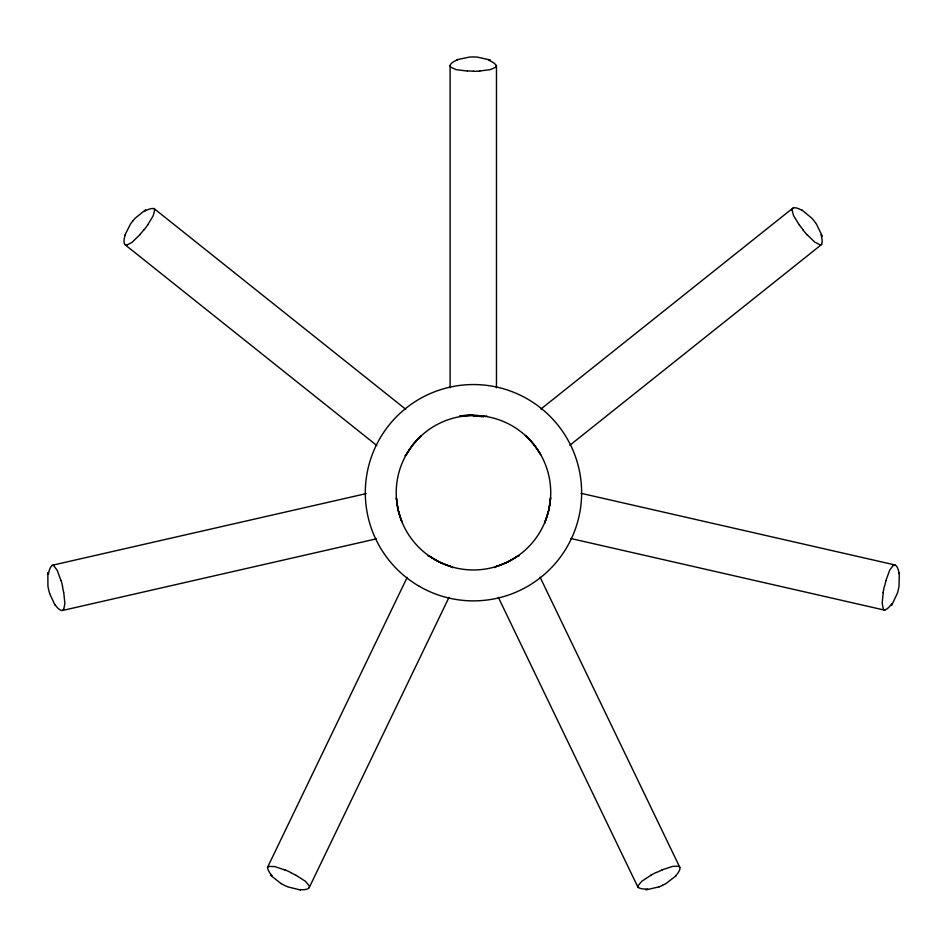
<?xml version="1.0" encoding="UTF-8"?>
<svg xmlns="http://www.w3.org/2000/svg" width="947" height="947" viewBox="0 0 947 947"><rect width="100%" height="100%" fill="white"/><g stroke="black" fill="none" stroke-linecap="round" stroke-linejoin="round"><path stroke-width="1.42" d="M450.109 65.497L450.109 387.808M496.465 65.45L496.465 387.808M792.035 209.891L793.491 215.514L799.244 224.924M47.847 572.485L47.918 585.992A16.075 4.711 77.1 0 0 49.646 593.485M883.243 592.42L882.19 603.31L883.326 608.968M885.954 580.452L889.718 570.094L893.21 565.442M124.673 235.59L130.402 224.19A16.075 4.711 -51.5 0 1 132.675 221.16M545.152 521.537L546.206 518.755A38.129 18.49 -77.1 0 0 550.314 500.785L550.574 497.601L548.834 509.723L545.152 521.537A23.178 11.246 -77.1 0 0 545.271 522.851M638.124 885.634L641.829 881.219L651.003 875.253M267.374 867.689L407.174 577.362M309.148 887.753L448.949 597.474M63.745 609.3L64.87 603.594L63.769 592.633M406.121 454.844L412.951 444.688L421.391 435.644L419.154 437.763A38.211 18.526 -51.4 0 0 407.683 452.193L406.121 454.844A23.178 11.246 -51.4 0 1 405.02 455.578M891.553 605.512L897.342 593.307A16.075 4.711 -77.2 0 0 899.046 585.802L899.295 573.018M147.543 225.078L153.213 215.727L154.645 210.139M139.907 234.69L132.012 242.385L126.851 245.06M676.17 875.703L666.049 883.492A16.075 4.711 -25.8 0 1 662.699 885.232M495.612 67.261L490.345 69.628L479.502 71.025M540.926 409.045L792.923 208.08M569.822 445.279L821.854 244.29M519.039 555.865A23.178 11.246 -25.7 0 0 517.725 556.043L507.154 562.246L495.624 566.72A23.178 11.246 -25.7 0 0 494.677 567.644M517.725 556.043L515.156 557.759A38.211 18.526 -25.7 0 1 498.56 565.785L495.624 566.72M145.731 209.678L135.22 218.165A16.099 4.747 -51.5 0 0 132.758 220.994M662.048 869.914L672.5 866.398L678.312 866.221A40.555 9.008 -31.1 0 1 675.542 875.951M659.1 886.83L645.949 889.908M457.01 59.697L469.511 57.069A16.075 4.711 -0.1 0 1 477.252 57.092L490.416 60.016M268.924 866.422L274.701 866.564L285.083 870.021M51.801 565.371L366.075 493.636M62.159 610.555L376.397 538.831M467.226 71.049L456.288 69.676L450.973 67.308A40.555 9.008 -5.4 0 1 457.697 59.744M300.412 889.979L288.018 886.925A16.075 4.711 25.6 0 1 281.046 883.539M819.901 244.752L814.775 242.124L806.915 234.501M581.067 493.304L895.175 565.004M570.757 538.5L884.9 610.199M452.512 567.715A23.178 11.246 25.7 0 0 451.541 566.791L440.118 562.4L429.417 556.185A23.178 11.246 25.7 0 0 428.115 556.007M451.541 566.791L448.606 565.856A38.211 18.526 25.7 0 1 431.986 557.89L429.417 556.185M296.139 875.324L305.408 881.302L309.16 885.741A40.555 9.008 20.3 0 1 299.82 889.647M281.07 883.575L270.463 875.206M801.754 209.867L811.603 217.999A16.075 4.711 51.4 0 1 816.409 224.072L822.327 236.17M53.754 565.797L57.246 570.402L61.01 580.665M153.757 208.34L405.695 409.246M124.897 244.61L376.788 445.492M54.973 605.109L49.635 593.509M540.086 577.208L679.875 867.488M498.323 597.32L638.136 887.635M396.544 499.898L396.379 497.838L398.19 510.078L401.883 521.761L400.818 518.98A38.129 18.49 77.1 0 1 396.651 501.022M486.876 416.005A23.178 11.246 0 0 1 485.622 416.408A38.922 18.869 0 0 0 461.071 416.431A23.178 11.246 0 0 1 459.816 416.041M473.311 416.041A19.603 3.125 1.6 0 1 483.503 416.846M488.463 60.123A40.78 9.127 6.5 0 1 496.003 67.308M479.727 71.12A18.538 2.841 0.1 0 1 473.476 71.297M473.287 71.084A18.49 2.616 -0.1 0 1 467.439 70.954M459.828 416.195A19.567 4.404 -0.1 0 1 473.121 414.762M144.607 211.276A40.78 9.127 -44.9 0 1 154.929 209.867M147.756 224.96A18.538 2.841 -51.4 0 1 143.991 229.955M143.719 229.967A18.49 2.616 -51.5 0 1 139.967 234.454M126.886 245.001A40.555 9.008 -56.8 0 1 125.122 235.093M48.392 574.356A40.78 9.127 83.6 0 1 53.719 565.406M61.058 580.428A18.538 2.841 77.2 0 1 62.62 586.477M62.455 586.714A18.49 2.616 77.1 0 1 63.627 592.431M63.709 609.241A40.555 9.008 71.7 0 1 54.867 604.435M272.274 875.951A40.78 9.127 32.2 0 1 268.593 866.209M284.917 869.831A18.538 2.841 25.8 0 1 290.611 872.388M290.693 872.661A18.49 2.616 25.7 0 1 295.902 875.312M647.653 888.961A40.78 9.127 -19.2 0 1 637.745 885.765M650.755 875.265A18.538 2.841 -25.6 0 1 656.307 872.4M656.567 872.507A18.49 2.616 -25.8 0 1 661.894 870.092M662.557 885.35A16.099 4.747 -25.8 0 1 659.1 886.854M891.873 603.582A40.78 9.127 -70.6 0 1 883.196 609.335M883.101 592.621A18.538 2.841 -77.1 0 1 884.32 586.489M884.569 586.359A18.49 2.616 -77.2 0 1 885.99 580.689M893.21 565.513A40.555 9.008 -82.5 0 1 899.094 573.681M821.025 234.714A40.78 9.127 57.9 0 1 820.114 245.095M806.986 234.749A18.538 2.841 51.5 0 1 802.949 229.967M802.997 229.683A18.49 2.616 51.4 0 1 799.457 225.043M792.094 209.938A40.555 9.008 46 0 1 802.145 210.423M525.857 435.928L525.372 435.478L527.609 437.597A38.211 18.526 51.4 0 1 539.139 451.979L540.701 454.643L533.765 444.403L525.857 435.928M419.391 586.382A108.159 108.159 0 0 0 581.636 492.712A108.159 108.159 0 0 0 419.391 399.042A108.159 108.159 0 0 0 419.391 586.382M434.839 559.618A77.263 77.263 0 0 0 550.728 492.712A77.263 77.263 0 0 0 434.839 425.807A77.263 77.263 0 0 0 434.839 559.618"/></g></svg>
